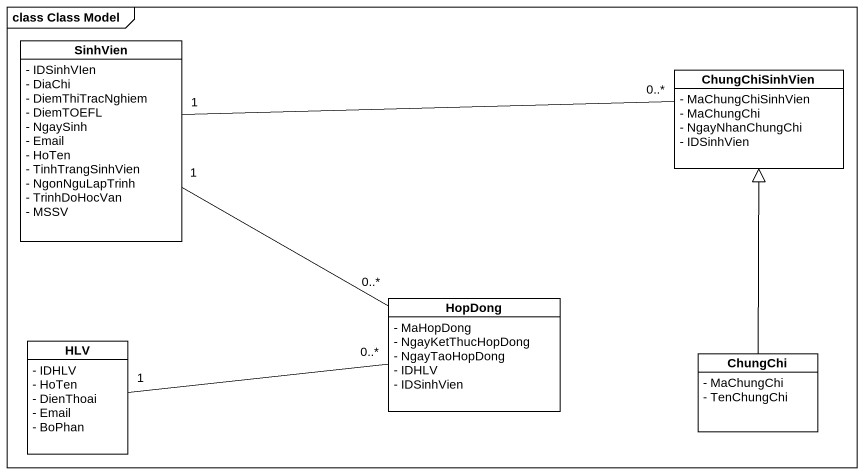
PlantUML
@startuml
mainframe class Class Model
hide circle
hide empty members
skinparam classAttributeIconSize 0
class SinhVien {
  - IDSinhVIen
  - DiaChi
  - DiemThiTracNghiem
  - DiemTOEFL
  - NgaySinh
  - Email
  - HoTen
  - TinhTrangSinhVien
  - NgonNguLapTrinh
  - TrinhDoHocVan
  - MSSV
}
class ChungChiSinhVien {
  - MaChungChiSinhVien
  - MaChungChi
  - NgayNhanChungChi
  - IDSinhVien
}
class HopDong {
  - MaHopDong
  - NgayKetThucHopDong
  - NgayTaoHopDong
  - IDHLV
  - IDSinhVien
}
class HLV {
  - IDHLV
  - HoTen
  - DienThoai
  - Email
  - BoPhan
}
class ChungChi {
  - MaChungChi
  - TenChungChi
}
ChungChiSinhVien "0..*" -left- "1" SinhVien
HopDong "0..*" -left- "1" SinhVien
HopDong "0..*" -left- "1" HLV
ChungChi -up-|> ChungChiSinhVien
@enduml
